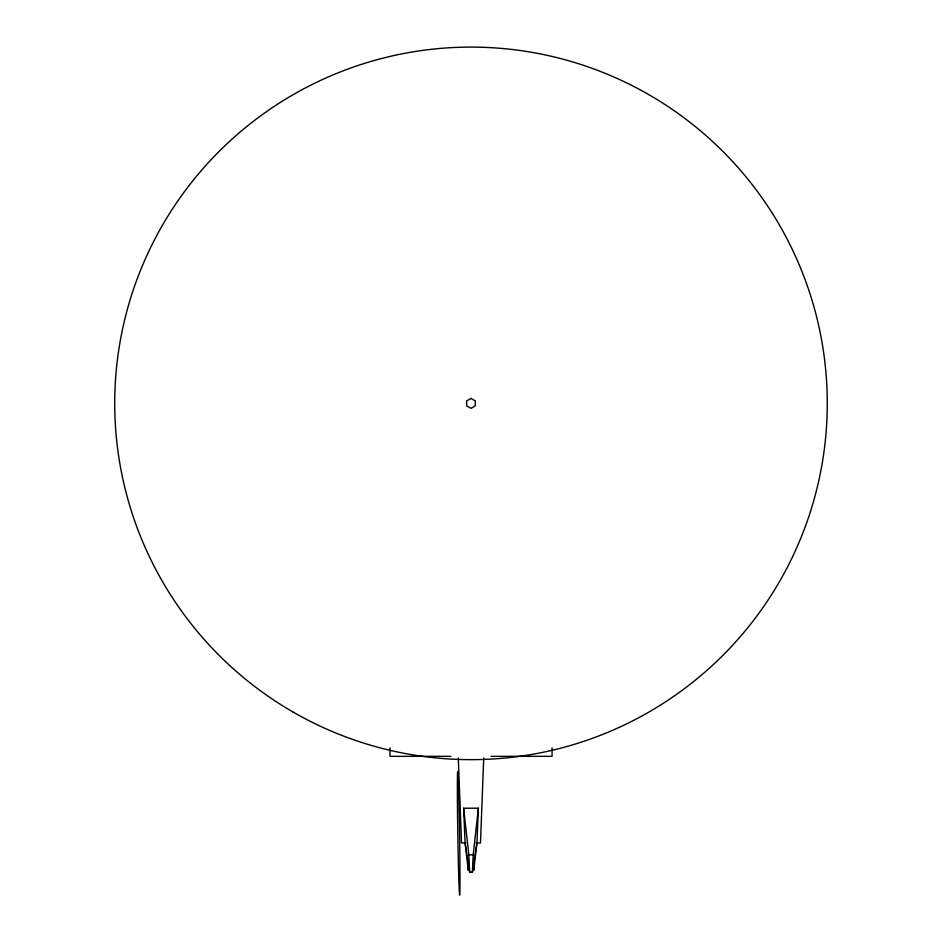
<?xml version="1.0" encoding="UTF-8"?>
<svg xmlns="http://www.w3.org/2000/svg" width="942" height="942" viewBox="0 0 942 942"><rect width="100%" height="100%" fill="white"/><g stroke="black" fill="none" stroke-linecap="round" stroke-linejoin="round"><path stroke-width="1.41" d="M473.897 864.65L473.72 870.361L476.923 842.984L478.383 808.212L463.641 808.212L465.101 842.984L468.304 870.361L468.127 864.65M483.741 757.992L480.479 842.984L476.11 842.984M465.101 842.984L469.658 872.257L472.366 872.257L473.202 854.83L478.383 808.212M472.366 872.257L476.923 842.984M450.959 756.332L390.023 756.332L390.023 747.818M491.065 756.332L552.059 756.332L552.059 747.818M465.913 842.984L461.545 842.984L458.283 757.992M463.641 808.212L468.822 854.83L473.202 854.83M468.822 854.83L469.658 872.257M471 398.407L466.69 400.892L466.69 405.861L471 408.345L475.31 405.861L475.31 400.892L471 398.407M292.856 711.917A356.276 356.276 0 0 0 827.276 403.376A356.276 356.276 0 0 0 292.856 94.836A356.276 356.276 0 0 0 292.856 711.917M457.412 800.57A61.807 0.883 89.1 0 0 459.566 894.9A61.807 0.883 89.1 0 0 458.99 803.938A61.807 0.883 89.1 0 0 457.412 800.57"/></g></svg>
